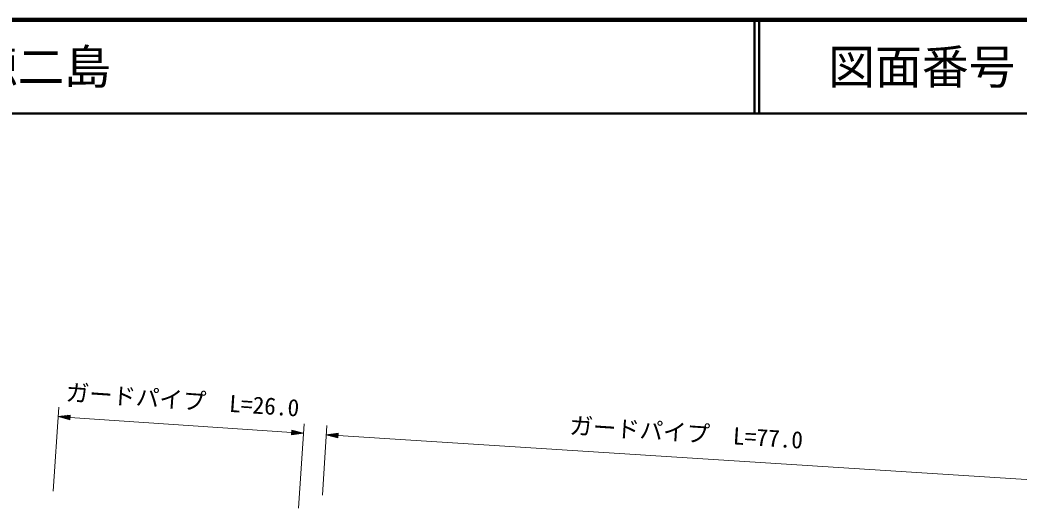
# Model space of a CAD drawing. Units: millimetres, scale not verified. Extents: x 40000 to 680000, y 20000 to 380000.
# Drawn here: x 430290 to 537004, y 327849 to 380000 of the extents above; entities that cross this region are included whole.
import ezdxf
from ezdxf.enums import TextEntityAlignment as Align

# ---------------------------------------------------------------- set-up
doc = ezdxf.new("R2010")
doc.units = ezdxf.units.MM
doc.header["$LTSCALE"] = 1000
for name, color, linetype, lineweight in [('M-STR-HTXT', 7, 'Continuous', 13), ('M-TTL', 2, 'Continuous', 140), ('M-TTL-LINE', 7, 'Continuous', 50)]:
    doc.layers.add(name, color=color, linetype=linetype, lineweight=lineweight)
doc.layers.add('M-TTL-TXT', color=7, linetype='Continuous')
doc.styles.add('ＭＳ ゴシック', font='')
doc.styles.get('ＭＳ ゴシック').set_extended_font_data('MS Gothic')

msp = doc.modelspace()

# ---------------------------------------------------------------- linework, layer by layer
at = {"layer": 'M-STR-HTXT'}
for p, q in [((433833, 329643), (434448, 338622)), ((434380, 337625), (435644, 337789)), ((434380, 337625), (435610, 337290)), ((434380, 337625), (435627, 337539)), ((435623, 337489), (434626, 337558)), ((435630, 337589), (434633, 337658)), ((434872, 337491), (435620, 337440)), ((434885, 337690), (435634, 337639)), ((435617, 337390), (435118, 337424)), ((435637, 337689), (435138, 337723)), ((435364, 337357), (435613, 337340)), ((435391, 337756), (435641, 337739)), ((435610, 337290), (435644, 337789)), ((435627, 337539), (459324, 335916)), ((459341, 336166), (459307, 335667)), ((460571, 335831), (459341, 336166)), ((460025, 327849), (460640, 336828)), ((462599, 329213), (463074, 336673)), ((460571, 335831), (459307, 335667)), ((459560, 335700), (459311, 335717)), ((459314, 335767), (459813, 335732)), ((460066, 335765), (459317, 335816)), ((459321, 335866), (460319, 335798)), ((460571, 335831), (459324, 335916)), ((459328, 335966), (460325, 335898)), ((460079, 335965), (459331, 336016)), ((459335, 336066), (459833, 336032)), ((459587, 336099), (459338, 336116)), ((463010, 335675), (464274, 335845)), ((463010, 335675), (464242, 335346)), ((463010, 335675), (464258, 335596)), ((464255, 335546), (463257, 335610)), ((464261, 335646), (463263, 335709)), ((463503, 335544), (464251, 335496)), ((463516, 335743), (464264, 335696)), ((464248, 335446), (463749, 335478)), ((464267, 335746), (463768, 335777)), ((463996, 335412), (464245, 335396)), ((464021, 335811), (464271, 335795)), ((464242, 335346), (464274, 335845)), ((464258, 335596), (538328, 330875))]:
    msp.add_line(p, q, dxfattribs=at)
at = {"layer": 'M-TTL'}
msp.add_line((680000, 380000), (40000, 380000), dxfattribs=at)
at = {"layer": 'M-TTL-LINE'}
for p, q in [((508747, 380000), (508747, 370000)), ((509247, 380000), (509247, 370000)), ((40000, 370000), (680000, 370000))]:
    msp.add_line(p, q, dxfattribs=at)

# ---------------------------------------------------------------- texts
at = {"layer": 'M-STR-HTXT', "style": 'ＭＳ ゴシック'}
for s, rotation, p in [('ガードパイプ  L=26.0', 356.082, (447558, 337925)), ('ガードパイプ  L=77.0', 356.353, (501369, 334433))]:
    msp.add_text(s, height=1833, rotation=rotation, dxfattribs=at).set_placement(p, align=Align.BOTTOM_CENTER)
at = {"layer": 'M-TTL-TXT', "style": 'ＭＳ ゴシック'}
msp.add_text('山口市秋穂二島', height=3666, dxfattribs=at).set_placement((405024, 375000), align=Align.MIDDLE_LEFT)
msp.add_text('図面番号', height=3666, dxfattribs=at).set_placement((526622, 375000), align=Align.MIDDLE_CENTER)

doc.saveas('drawing.dxf')
